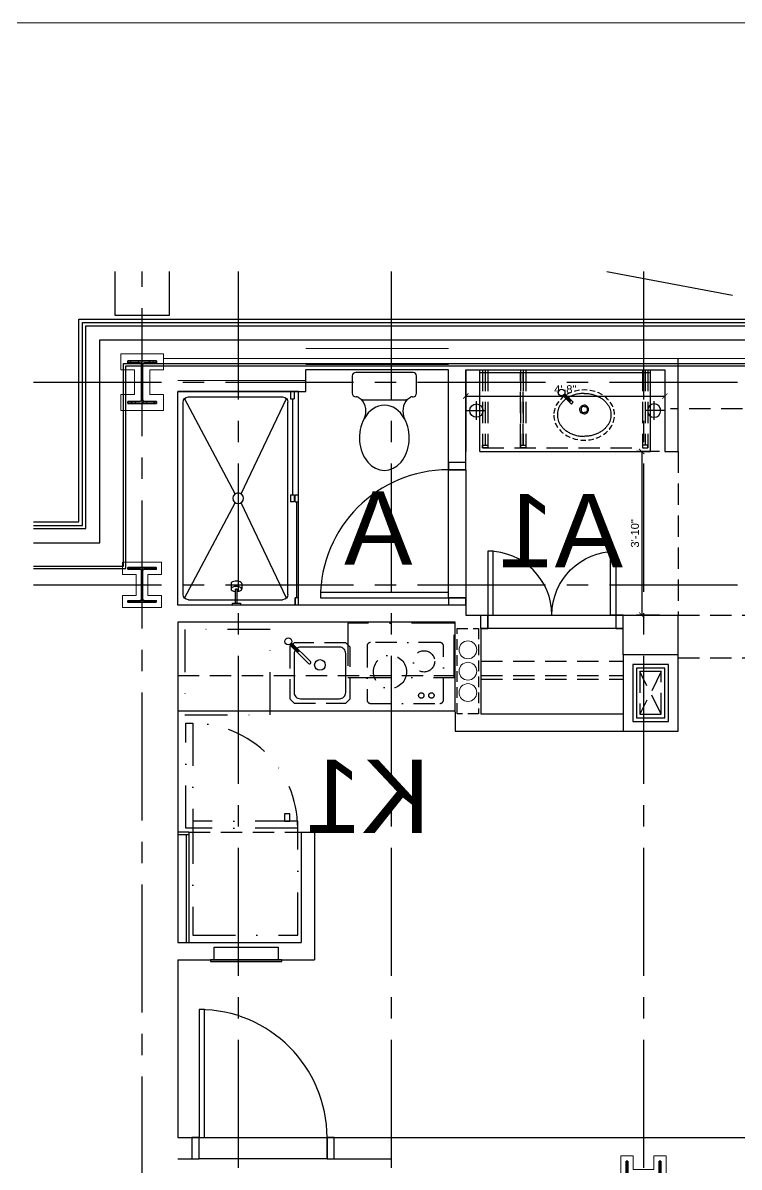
# Model space of a CAD drawing. Header units: inches. Extents: x 5995 to 10907, y 3795 to 5123.
# Drawn here: x 6709.8 to 6911.3, y 4801.2 to 5122.9 of the extents above; entities that cross this region are included whole.
import ezdxf
from ezdxf.xclip import XClip

# ---------------------------------------------------------------- set-up
doc = ezdxf.new("R2010")
doc.units = ezdxf.units.IN
doc.header["$LTSCALE"] = 48
doc.header["$MEASUREMENT"] = 0
doc.header["$XCLIPFRAME"] = 0
for name, pattern in [('CENTER2', [1.125, 0.75, -0.125, 0.125, -0.125]), ('DASHDOT2', [0.5, 0.25, -0.125, 0, -0.125]), ('HIDDEN', [0.375, 0.25, -0.125]), ('HIDDEN2', [0.1875, 0.125, -0.0625])]:
    doc.linetypes.add(name, pattern=pattern)
for name, color, linetype in [('_0_Objects', 8, 'Continuous'), ('A-Door', 8, 'Continuous'), ('A-Door-Head', 8, 'Continuous'), ('A-Eqpm', 8, 'Continuous'), ('A-Eqpm-NIC', 8, 'DASHDOT2'), ('A-Flor-Case', 8, 'Continuous'), ('A-Flor-Case-Hidden', 8, 'HIDDEN2'), ('A-Flor-Outline', 8, 'Continuous'), ('A-Flor-Ovhd', 8, 'HIDDEN2'), ('A-Flor-Pfix', 8, 'Continuous'), ('A-Flor-Soffit', 8, 'HIDDEN2'), ('A-Flor-Wall Mtd Fixture', 8, 'Continuous'), ('A-Grid(3-32)', 8, 'CENTER2'), ('A-HVAC', 8, 'HIDDEN2'), ('A-Roof-Below', 8, 'Continuous'), ('A-Wall-Full', 8, 'Continuous'), ('A-Wall-Hatch', 8, 'Continuous')]:
    doc.layers.add(name, color=color, linetype=linetype)
for name, color, linetype, lineweight in [('A-Detl-Hatch', 8, 'Continuous', 18), ('S-Detl-Hatch', 8, 'Continuous', 18), ('S-Detl-Wide', 8, 'Continuous', 35)]:
    doc.layers.add(name, color=color, linetype=linetype, lineweight=lineweight)
doc.layers.add('G-Anno-Nplt', color=8, linetype='Continuous', lineweight=18, plot=False)
doc.layers.add('G-Anno-View', color=8, linetype='Continuous', lineweight=18, plot=False)
doc.styles.add('G1DIM', font='arial.ttf')
doc.dimstyles.new('Aec-Arch-I-96', dxfattribs={"dimscale": 96, "dimtxt": 0.09375, "dimasz": 0.0625, "dimexe": 0.0625, "dimexo": 0.0625, "dimgap": 0.03125, "dimtad": 1, "dimdec": 3, "dimzin": 3, "dimdsep": 46, "dimlunit": 4, "dimtxsty": 'G1DIM', "dimblk": 'ARCHTICK', "dimcen": 0.09375, "dimclrd": 256, "dimclre": 256, "dimclrt": 256, "dimazin": 2, "dimtfac": 0.75, "dimtdec": 3, "dimtix": 1, "dimtmove": 2, "dimatfit": 2, "dimldrblk": 'OPEN90', "dimfxl": 0.0625, "dimtolj": 1, "dimtzin": 0, "dimarcsym": 0})

# ---------------------------------------------------------------- blocks, each defined once
blk = doc.blocks.new('36in door')
blk.add_lwpolyline([(-1.5, -36), (0, -36), (0, 0), (-1.5, 0)], close=True)
blk.add_arc((0, 0), 36, 180, 270)
blk = doc.blocks.new('Plumbing Chase')
at = {"layer": 'A-Flor-Outline', "linetype": 'HIDDEN2', "ltscale": 0.5}
blk.add_lwpolyline([(0.625, 0), (6.625, 0), (6.625, 24), (0.625, 24)], close=True, dxfattribs=at)
at = {"layer": 'G-Anno-Nplt'}
for centre in [(3.625, 18), (3.625, 12), (3.625, 6)]:
    blk.add_circle(centre, 2.5, dxfattribs=at)
blk = doc.blocks.new('18in door')
blk.add_lwpolyline([(0, 0), (1.5, 0), (1.5, 18), (0, 18)], close=True)
blk.add_arc((0, 0), 18, 0, 90)
blk = doc.blocks.new('Single 12x6 HVAC Shaft')
at = {"layer": 'A-Flor-Outline'}
blk.add_lwpolyline([(3.75, 17.75), (11.75, 17.75), (11.75, 3.75), (3.75, 3.75)], close=True, dxfattribs=at)
at = {"layer": 'A-HVAC'}
for p, q in [((4.75, 16.75), (10.75, 4.75)), ((4.75, 4.75), (10.75, 16.75))]:
    blk.add_line(p, q, dxfattribs=at)
blk.add_lwpolyline([(4.75, 16.75), (10.75, 16.75), (10.75, 4.75), (4.75, 4.75)], close=True, dxfattribs=at)
at = {"layer": 'A-Wall-Full'}
for points in [[(0, 21.5), (15.5, 21.5), (15.5, 0), (0, 0)], [(2.75, 18.75), (12.75, 18.75), (12.75, 2.75), (2.75, 2.75)]]:
    blk.add_lwpolyline(points, close=True, dxfattribs=at)
blk = doc.blocks.new('wall sconce')
for p, q in [((-1, 0), (4.625, 0)), ((2, -2.625), (2, 2.625))]:
    blk.add_line(p, q)
blk.add_circle((2, 0), 1.875)
blk = doc.blocks.new('sink1915rear')
for p, q in [((-6, -4.54), (-3.61, -6.94)), ((-5.78, -4.41), (-3.96, -6.23)), ((-5.6, -4.24), (-3.78, -6.05)), ((-5.47, -4.01), (-3.08, -6.41)), ((-3.96, -6.23), (-3.78, -6.05)), ((-3.61, -6.94), (-3.08, -6.41))]:
    blk.add_line(p, q)
blk.add_circle((-6.35, -3.67), 0.938)
for points, knots in [([(-5.07, -5.48), (-5.16, -5.54), (-5.5, -5.8), (-6.03, -6.29), (-6.6, -6.99), (-7.03, -7.71), (-7.32, -8.45), (-7.5, -9.2), (-7.56, -9.95), (-7.5, -10.7), (-7.32, -11.45), (-7.03, -12.19), (-6.6, -12.91), (-6.03, -13.61), (-5.33, -14.26), (-4.48, -14.84), (-3.5, -15.33), (-2.41, -15.7), (-1.23, -15.95), (-0.41, -15.98), (0, -15.99)], [5.387657, 5.387657, 5.387657, 5.387657, 5.72094, 6.671915, 7.55893, 8.391939, 9.182354, 9.943851, 10.690053, 11.436458, 12.198524, 12.989815, 13.823917, 14.712127, 15.664288, 16.687236, 17.780855, 18.938437, 20.147416, 21.38303, 21.38303, 21.38303, 21.38303]), ([(0, -3.91), (-0.41, -3.93), (-1.23, -3.96), (-2.41, -4.2), (-3.48, -4.57), (-4.13, -4.89), (-4.43, -5.06)], [0, 0, 0, 0, 1.238365, 2.448444, 3.606048, 4.621257, 4.621257, 4.621257, 4.621257])]:
    blk.add_open_spline(points, degree=3, knots=knots)
for points in [[(0, -3.91), (1.24, -3.99), (2.42, -4.23), (3.52, -4.61), (4.49, -5.1), (5.33, -5.68), (6.03, -6.32), (6.59, -7.01), (7.01, -7.73), (7.31, -8.46), (7.48, -9.21), (7.54, -9.95), (7.48, -10.69), (7.31, -11.44), (7.01, -12.17), (6.59, -12.89), (6.03, -13.58), (5.33, -14.22), (4.49, -14.81), (3.51, -15.3), (2.42, -15.67), (1.23, -15.91), (0, -15.99)], [(0, -9.7), (-0.48, -9.61), (-0.88, -9.34), (-1.15, -8.93), (-1.25, -8.45), (-1.15, -7.97), (-0.88, -7.57), (-0.48, -7.3), (0, -7.2)], [(0, -7.58), (-0.33, -7.64), (-0.62, -7.83), (-0.81, -8.12), (-0.87, -8.45), (-0.81, -8.79), (-0.62, -9.07), (-0.33, -9.26), (0, -9.33)], [(0, -9.7), (0.48, -9.61), (0.88, -9.34), (1.15, -8.93), (1.25, -8.45), (1.15, -7.97), (0.88, -7.57), (0.48, -7.3), (0, -7.2)], [(0, -7.58), (0.33, -7.64), (0.62, -7.83), (0.81, -8.12), (0.88, -8.45), (0.81, -8.79), (0.62, -9.07), (0.33, -9.26), (0, -9.33)]]:
    blk.add_spline(points, degree=3)
at = {"layer": 'A-Flor-Case-Hidden', "linetype": 'HIDDEN2', "ltscale": 0.25, "extrusion": (0, 0, -1)}
blk.add_ellipse((0, -10.01), major_axis=(-8.56, 0), ratio=0.824818, dxfattribs=at)
blk = doc.blocks.new('41in Std Vanity')
at = {"layer": 'A-Flor-Case'}
for p, q in [((23, 52), (0, 52)), ((0.75, 4), (0.75, 52)), ((23, 4), (23, 52)), ((23, 4), (0, 4))]:
    blk.add_line(p, q, dxfattribs=at)
at = {"layer": 'A-Flor-Case-Hidden'}
for p, q in [((0, 51.25), (22, 51.25)), ((0, 50.5), (21.25, 50.5)), ((0, 49.75), (21.25, 49.75)), ((22, 4.75), (22, 51.125)), ((0, 16.875), (21.25, 16.875)), ((0, 16.125), (21.25, 16.125)), ((21.25, 16.125), (0.75, 16.125)), ((0, 15.375), (22, 15.375)), ((21.25, 15.375), (0.75, 15.375)), ((0, 6.25), (21.25, 6.25)), ((0, 5.5), (21.25, 5.5)), ((0, 4.75), (22, 4.75))]:
    blk.add_line(p, q, dxfattribs=at)
for points in [[(21.25, 49.75), (22, 49.75), (22, 51.25), (21.25, 51.25)], [(21.25, 16.875), (22, 16.875), (22, 15.375), (21.25, 15.375)], [(21.25, 6.25), (22, 6.25), (22, 4.75), (21.25, 4.75)]]:
    blk.add_lwpolyline(points, close=True, dxfattribs=at)
at = {"layer": 'A-Wall-Full'}
for p, q in [((0, 0), (0, 56)), ((0, 56), (23, 56)), ((23, 0), (0, 0))]:
    blk.add_line(p, q, dxfattribs=at)
at = {"layer": 'A-Flor-Pfix', "rotation": 90}
blk.add_blockref('sink1915rear', (2.736, 33.312), dxfattribs=at)
at = {"layer": 'A-Flor-Wall Mtd Fixture', "xscale": -1, "rotation": 90}
blk.add_blockref('wall sconce', (11.5, 55), dxfattribs=at)
at = {"layer": 'A-Flor-Wall Mtd Fixture', "rotation": 90}
blk.add_blockref('wall sconce', (11.5, 1), dxfattribs=at)
blk = doc.blocks.new('_ArchTick')
at = {"linetype": 'ByBlock', "const_width": 0.15}
blk.add_lwpolyline([(-0.5, -0.5), (0.5, 0.5)], dxfattribs=at)
blk = doc.blocks.new('*D182')
at = {"layer": 'Defpoints', "transparency": 16777216}
for p in [(-44.25, -73.66), (-4.25, -73.66), (-4.25, -75.03)]:
    blk.add_point(p, dxfattribs=at)
at = {"layer": 'G-Anno-Nplt', "lineweight": -2, "transparency": 16777216}
for p, q in [((-44.25, -75.03), (-4.25, -75.03)), ((-44.25, -75.16), (-44.25, -76.53)), ((-4.25, -75.16), (-4.25, -76.53))]:
    blk.add_line(p, q, dxfattribs=at)
at = {"layer": 'G-Anno-Nplt', "lineweight": -2, "transparency": 16777216, "xscale": 1.5, "yscale": 1.5, "zscale": 1.5, "rotation": 180}
blk.add_blockref('_ArchTick', (-44.25, -75.03), dxfattribs=at)
at = {"layer": 'G-Anno-Nplt', "lineweight": -2, "transparency": 16777216, "xscale": 1.5, "yscale": 1.5, "zscale": 1.5}
blk.add_blockref('_ArchTick', (-4.25, -75.03), dxfattribs=at)
at = {"layer": 'G-Anno-Nplt', "transparency": 16777216, "insert": (-24.25, -76.93), "char_height": 2.25, "attachment_point": 5, "rotation": 180, "style": 'G1DIM'}
blk.add_mtext('\\A1;3\'-4"', dxfattribs=at)
blk = doc.blocks.new('_Open90')
at = {"linetype": 'ByBlock', "lineweight": -2}
for p, q in [((0, 0), (-1, 0)), ((-0.5, 0.5), (0, 0)), ((0, 0), (-0.5, -0.5))]:
    blk.add_line(p, q, dxfattribs=at)
blk = doc.blocks.new('*D183')
at = {"layer": 'Defpoints', "transparency": 16777216}
for p in [(-11.64, -72.75), (-10.4, -72.75), (-10.4, -96.75)]:
    blk.add_point(p, dxfattribs=at)
at = {"layer": 'G-Anno-Nplt', "lineweight": -2, "transparency": 16777216}
for p, q in [((-11.9, -72.75), (-13.14, -72.75)), ((-11.64, -96.75), (-11.64, -72.75)), ((-11.9, -96.75), (-13.14, -96.75))]:
    blk.add_line(p, q, dxfattribs=at)
at = {"layer": 'G-Anno-Nplt', "lineweight": -2, "transparency": 16777216, "xscale": 1.5, "yscale": 1.5, "zscale": 1.5}
for p, rotation in [((-11.64, -72.75), 90), ((-11.64, -96.75), 270)]:
    blk.add_blockref('_ArchTick', p, dxfattribs=dict(at, rotation=rotation))
at = {"layer": 'G-Anno-Nplt', "transparency": 16777216, "insert": (-13.54, -84.75), "char_height": 2.25, "attachment_point": 5, "rotation": 90, "style": 'G1DIM'}
blk.add_mtext('\\A1;2\'-0"', dxfattribs=at)
blk = doc.blocks.new('*D141')
at = {"layer": 'Defpoints', "transparency": 16777216}
for p in [(-78, -4.88), (0, -4.88), (0, -10.2)]:
    blk.add_point(p, dxfattribs=at)
at = {"layer": 'G-Anno-Nplt', "lineweight": -2, "transparency": 16777216}
for p, q in [((-78, -6.38), (-78, -11.7)), ((0, -6.38), (0, -11.7)), ((-78, -10.2), (0, -10.2))]:
    blk.add_line(p, q, dxfattribs=at)
at = {"layer": 'G-Anno-Nplt', "lineweight": -2, "transparency": 16777216, "xscale": 1.5, "yscale": 1.5, "zscale": 1.5, "rotation": 180}
blk.add_blockref('_ArchTick', (-78, -10.2), dxfattribs=at)
at = {"layer": 'G-Anno-Nplt', "lineweight": -2, "transparency": 16777216, "xscale": 1.5, "yscale": 1.5, "zscale": 1.5}
blk.add_blockref('_ArchTick', (0, -10.2), dxfattribs=at)
at = {"layer": 'G-Anno-Nplt', "transparency": 16777216, "insert": (-39, -8.3), "char_height": 2.25, "attachment_point": 5, "style": 'G1DIM'}
blk.add_mtext('\\A1;6\'-6"', dxfattribs=at)
blk = doc.blocks.new('*D142')
at = {"layer": 'Defpoints', "transparency": 16777216}
for p in [(-32.79, -4.88), (-32.79, -29.88), (-27.96, -29.88)]:
    blk.add_point(p, dxfattribs=at)
at = {"layer": 'G-Anno-Nplt', "lineweight": -2, "transparency": 16777216}
for p, q in [((-31.29, -4.88), (-26.46, -4.88)), ((-27.96, -4.88), (-27.96, -29.88)), ((-31.29, -29.88), (-26.46, -29.88))]:
    blk.add_line(p, q, dxfattribs=at)
at = {"layer": 'G-Anno-Nplt', "lineweight": -2, "transparency": 16777216, "xscale": 1.5, "yscale": 1.5, "zscale": 1.5}
for p, rotation in [((-27.96, -4.88), 90), ((-27.96, -29.88), 270)]:
    blk.add_blockref('_ArchTick', p, dxfattribs=dict(at, rotation=rotation))
at = {"layer": 'G-Anno-Nplt', "transparency": 16777216, "insert": (-29.84, -17.38), "char_height": 2.25, "attachment_point": 5, "rotation": 90, "style": 'G1DIM'}
blk.add_mtext('\\A1;2\'-1"', dxfattribs=at)
blk = doc.blocks.new('*D143')
at = {"layer": 'Defpoints', "transparency": 16777216}
for p in [(-32.32, -29.88), (-32.32, -63.88), (-27.96, -63.88)]:
    blk.add_point(p, dxfattribs=at)
at = {"layer": 'G-Anno-Nplt', "lineweight": -2, "transparency": 16777216}
for p, q in [((-30.82, -29.88), (-26.46, -29.88)), ((-27.96, -29.88), (-27.96, -63.88)), ((-30.82, -63.88), (-26.46, -63.88))]:
    blk.add_line(p, q, dxfattribs=at)
at = {"layer": 'G-Anno-Nplt', "lineweight": -2, "transparency": 16777216, "xscale": 1.5, "yscale": 1.5, "zscale": 1.5}
for p, rotation in [((-27.96, -29.88), 90), ((-27.96, -63.88), 270)]:
    blk.add_blockref('_ArchTick', p, dxfattribs=dict(at, rotation=rotation))
at = {"layer": 'G-Anno-Nplt', "transparency": 16777216, "insert": (-29.86, -46.88), "char_height": 2.25, "attachment_point": 5, "rotation": 90, "style": 'G1DIM'}
blk.add_mtext('\\A1;2\'-10"', dxfattribs=at)
blk = doc.blocks.new('*D144')
at = {"layer": 'Defpoints', "transparency": 16777216}
for p in [(-32.25, -63.88), (-32.25, -94.88), (-27.96, -94.88)]:
    blk.add_point(p, dxfattribs=at)
at = {"layer": 'G-Anno-Nplt', "lineweight": -2, "transparency": 16777216}
for p, q in [((-30.75, -63.88), (-26.46, -63.88)), ((-27.96, -63.88), (-27.96, -94.88)), ((-30.75, -94.88), (-26.46, -94.88))]:
    blk.add_line(p, q, dxfattribs=at)
at = {"layer": 'G-Anno-Nplt', "lineweight": -2, "transparency": 16777216, "xscale": 1.5, "yscale": 1.5, "zscale": 1.5}
for p, rotation in [((-27.96, -63.88), 90), ((-27.96, -94.88), 270)]:
    blk.add_blockref('_ArchTick', p, dxfattribs=dict(at, rotation=rotation))
at = {"layer": 'G-Anno-Nplt', "transparency": 16777216, "insert": (-29.84, -79.38), "char_height": 2.25, "attachment_point": 5, "rotation": 90, "style": 'G1DIM'}
blk.add_mtext('\\A1;2\'-7"', dxfattribs=at)
blk = doc.blocks.new('*D145')
at = {"layer": 'Defpoints', "transparency": 16777216}
for p in [(-34.75, -69.46), (0, -69.46), (0, -70.99)]:
    blk.add_point(p, dxfattribs=at)
at = {"layer": 'G-Anno-Nplt', "lineweight": -2, "transparency": 16777216}
for p, q in [((-34.75, -70.96), (-34.75, -72.49)), ((-34.75, -70.99), (0, -70.99)), ((0, -70.96), (0, -72.49))]:
    blk.add_line(p, q, dxfattribs=at)
at = {"layer": 'G-Anno-Nplt', "lineweight": -2, "transparency": 16777216, "xscale": 1.5, "yscale": 1.5, "zscale": 1.5, "rotation": 180}
blk.add_blockref('_ArchTick', (-34.75, -70.99), dxfattribs=at)
at = {"layer": 'G-Anno-Nplt', "lineweight": -2, "transparency": 16777216, "xscale": 1.5, "yscale": 1.5, "zscale": 1.5}
blk.add_blockref('_ArchTick', (0, -70.99), dxfattribs=at)
at = {"layer": 'G-Anno-Nplt', "transparency": 16777216, "insert": (-17.37, -68.23), "char_height": 2.25, "attachment_point": 5, "style": 'G1DIM'}
blk.add_mtext('\\A1;2\'-10{\\H0.750000x;\\S3/4;}"', dxfattribs=at)
blk = doc.blocks.new('refrigerator')
blk.add_line((-30.125, 0), (-30.125, -29.5))
for points in [[(-32.125, -29.5), (0, -29.5), (0, 0), (-32.125, 0)], [(-34.125, -3.75), (-32.125, -3.75), (-32.125, -2.25), (-34.125, -2.25)], [(-59.625, -31.5), (-59.625, -29.5), (-30.125, -29.5), (-30.125, -31.5)]]:
    blk.add_lwpolyline(points, close=True)
blk.add_arc((-30.125, -29.5), 29.5, 90, 183.88744)
blk = doc.blocks.new('kitchen faucet')
for p, q in [((0.93, 0.38), (8.38, 0.38)), ((1, 0.12), (4, 0.12)), ((4, -0.12), (4, 0.12)), ((0.93, -0.38), (8.38, -0.38)), ((1, -0.12), (4, -0.12))]:
    blk.add_line(p, q)
blk.add_circle((0, 0), 1)
blk.add_arc((8.38, 0), 0.375, 270, 90)
blk = doc.blocks.new('kitchen sink')
blk.add_lwpolyline([(-14.94, -6.97, 0.143329), (-14, -7.25), (-3, -7.25, 0.414214), (-1.25, -5.5), (-1.25, 5.5, 0.414214), (-3, 7.25), (-14, 7.25, 0.414214), (-15.75, 5.5), (-15.75, -5.5, 0.143329), (-15.47, -6.44, 0.143329)], format="xyb")
blk.add_circle((-10.75, 0), 1.5)
at = {"layer": 'A-Flor-Case-Hidden'}
for p, q in [((-15.75, 8.5), (-17, 7.25)), ((-1.25, 8.5), (0, 7.25)), ((-16.64, -7.61), (-17, -7.25)), ((-15.75, -8.5), (-16.11, -8.14)), ((-1.25, -8.5), (0, -7.25))]:
    blk.add_line(p, q, dxfattribs=at)
for points in [[(-17, 7.25), (-17, -7.25)], [(-1.25, 8.5), (-15.75, 8.5)], [(0, -7.25), (0, 7.25)], [(-15.75, -8.5), (-1.25, -8.5)]]:
    blk.add_lwpolyline(points, dxfattribs=at)
at = {"rotation": 45.00000000000001}
blk.add_blockref('kitchen faucet', (-17.38, -8.88), dxfattribs=at)
blk = doc.blocks.new('cooktop')
at = {"ltscale": 0.5}
blk.add_lwpolyline([(-7.56, -21.5), (7.56, -21.5, 0.414214), (8.56, -20.5), (8.56, -1, 0.414214), (7.56, 0), (-7.56, 0, 0.414214), (-8.56, -1), (-8.56, -20.5, 0.414214)], format="xyb", close=True, dxfattribs=at)
for centre, radius in [((-3.27, -5.47), 3), ((6.32, -3.4), 0.75), ((6.32, -6.24), 0.75), ((-0.31, -15.05), 4.66)]:
    blk.add_circle(centre, radius, dxfattribs=at)
blk = doc.blocks.new('*D184')
at = {"layer": 'Defpoints', "transparency": 16777216}
for p in [(91, 1.5), (147, 1.5), (147, -5.9)]:
    blk.add_point(p, dxfattribs=at)
at = {"layer": 'G-Anno-Nplt', "lineweight": -2, "transparency": 16777216}
for p, q in [((91, 0), (91, -7.4)), ((147, 0), (147, -7.4)), ((91, -5.9), (147, -5.9))]:
    blk.add_line(p, q, dxfattribs=at)
at = {"layer": 'G-Anno-Nplt', "lineweight": -2, "transparency": 16777216, "xscale": 1.5, "yscale": 1.5, "zscale": 1.5, "rotation": 180}
blk.add_blockref('_ArchTick', (91, -5.9), dxfattribs=at)
at = {"layer": 'G-Anno-Nplt', "lineweight": -2, "transparency": 16777216, "xscale": 1.5, "yscale": 1.5, "zscale": 1.5}
blk.add_blockref('_ArchTick', (147, -5.9), dxfattribs=at)
at = {"layer": 'G-Anno-Nplt', "transparency": 16777216, "insert": (119, -4), "char_height": 2.25, "attachment_point": 5, "style": 'G1DIM'}
blk.add_mtext('\\A1;4\'-8"', dxfattribs=at)
blk = doc.blocks.new('*D185')
at = {"layer": 'Defpoints', "transparency": 16777216}
for p in [(147, -21.5), (140.5, -67.5), (147, -67.5)]:
    blk.add_point(p, dxfattribs=at)
at = {"layer": 'G-Anno-Nplt', "lineweight": -2, "transparency": 16777216}
for p, q in [((145.5, -21.5), (139, -21.5)), ((140.5, -21.5), (140.5, -67.5)), ((145.5, -67.5), (139, -67.5))]:
    blk.add_line(p, q, dxfattribs=at)
at = {"layer": 'G-Anno-Nplt', "lineweight": -2, "transparency": 16777216, "xscale": 1.5, "yscale": 1.5, "zscale": 1.5}
for p, rotation in [((140.5, -21.5), 90), ((140.5, -67.5), 270)]:
    blk.add_blockref('_ArchTick', p, dxfattribs=dict(at, rotation=rotation))
at = {"layer": 'G-Anno-Nplt', "transparency": 16777216, "insert": (138.6, -44.5), "char_height": 2.25, "attachment_point": 5, "rotation": 90, "style": 'G1DIM'}
blk.add_mtext('\\A1;3\'-10"', dxfattribs=at)
blk = doc.blocks.new('shower head')
for p, q in [((0.5, 0.25), (4.48, 0.25)), ((6.04, 1.5), (4.5, 1.5)), ((0.5, -0.25), (4.48, -0.25)), ((6.02, -1.5), (4.49, -1.5))]:
    blk.add_line(p, q)
blk.add_lwpolyline([(0, -1.12), (0.5, -1.12), (0.5, 1.12), (0, 1.12)], close=True)
at = {"extrusion": (0, 0, -1)}
for centre, start_param, end_param in [((4.5, 0), 4.878708, 10.826996), ((6.02, 0), 6.265998, 9.430839)]:
    blk.add_ellipse(centre, major_axis=(0, 1.5), ratio=0.483735, start_param=start_param, end_param=end_param, dxfattribs=at)
blk.add_open_spline([(4.48, 0.25), (4.49, 0.2), (4.49, 0.16), (4.49, 0.11), (4.5, 0.04), (4.5, -0.04), (4.49, -0.11), (4.49, -0.16), (4.49, -0.21), (4.48, -0.25)], degree=3, knots=[7.6339989, 7.6339989, 7.6339989, 7.6339989, 7.7552894, 7.7552894, 7.7552894, 7.9540134, 7.9540134, 7.9540134, 8.074038, 8.074038, 8.074038, 8.074038])
blk = doc.blocks.new('shower door')
at = {"layer": 'A-Flor-Case'}
for p, q in [((-31, -1), (-31, 0)), ((-29, 0), (-31, 0)), ((-29, -1), (-29, 0)), ((0, 0), (-2, 0)), ((-2, 0), (-2, -1)), ((-59.99, -1.26), (-57.99, -1.26)), ((-59.99, -2.26), (-57.99, -2.26)), ((-57.99, -2.26), (-57.99, -1.26)), ((-57.99, -1.76), (-31, -1.76)), ((-29, -1), (-31, -1)), ((-31, -1.26), (-29, -1.26)), ((-31, -2.26), (-31, -1.26)), ((-31, -2.26), (-29, -2.26)), ((-2, -0.5), (-29, -0.5)), ((-29, -1.26), (-29, -2.26)), ((0, -1), (-2, -1)), ((-2, -1), (0, -1))]:
    blk.add_line(p, q, dxfattribs=at)
blk = doc.blocks.new('30x34 shower')
at = {"layer": 'A-Flor-Pfix'}
for p, q in [((0, -34), (0, 0)), ((60, 0), (0, 0)), ((60, -34), (60, 0)), ((1.5, -3), (1.5, -29.5)), ((28.75, -16.18), (1.94, -1.94)), ((57, -1.5), (3, -1.5)), ((58.06, -1.94), (31.25, -16.18)), ((58.5, -3), (58.5, -29.5)), ((28.75, -17.82), (1.94, -30.56)), ((58.06, -30.56), (31.25, -17.82)), ((57, -31), (3, -31)), ((60, -34), (0, -34))]:
    blk.add_line(p, q, dxfattribs=at)
blk.add_circle((30, -17), 1.5, dxfattribs=at)
for centre, start, end in [((3, -3), 90, 180), ((57, -3), 0, 90), ((3, -29.5), 180, 270), ((57, -29.5), 270, 0)]:
    blk.add_arc(centre, 1.5, start, end, dxfattribs=at)
at = {"xscale": -1, "rotation": 179.9999999999999}
blk.add_blockref('shower door', (60, -34), dxfattribs=at)
at = {"layer": 'A-Flor-Pfix', "rotation": 180.0000000001253}
blk.add_blockref('shower head', (60, -16.5), dxfattribs=at)
blk = doc.blocks.new('Toiliet American Std Cadet Pro')
for p, q in [((0, 8.06), (0, -8.06)), ((5.84, 9.06), (1, 9.06)), ((6.84, 7.9), (6.84, 8.06)), ((7.53, 6.52), (7, 7.36)), ((7.69, -5.98), (7.69, 5.98)), ((1, -9.06), (5.84, -9.06)), ((6.84, -8.06), (6.84, -7.9)), ((7, -7.36), (7.53, -6.52))]:
    blk.add_line(p, q)
for centre, radius, start, end in [((1, 8.06), 1, 90, 180), ((5.84, 8.06), 1, 0, 90), ((7.84, 7.9), 1, 180, 212.4157), ((6.69, 5.98), 1, 0, 32.4157), ((10.89, 10.1), 4.91, 226.8784, 295.5831), ((10.89, -10.1), 4.91, 64.417, 133.1217), ((6.69, -5.98), 1, 327.5844, 0), ((1, -8.06), 1, 180, 270), ((5.84, -8.06), 1, 270, 0), ((7.84, -7.9), 1, 147.5844, 180)]:
    blk.add_arc(centre, radius, start, end)
for start_param, end_param in [(4.086017, 8.480354), (2.197169, 4.086017)]:
    blk.add_ellipse((18.39, 0), major_axis=(9.17, 0), ratio=0.762999, start_param=start_param, end_param=end_param)
blk = doc.blocks.new('*D126')
at = {"layer": 'Defpoints', "transparency": 16777216}
for p in [(-42.8, 6.14), (-45.88, -60), (-43.26, -60)]:
    blk.add_point(p, dxfattribs=at)
at = {"layer": 'G-Anno-Nplt', "lineweight": -2, "transparency": 16777216}
for p, q in [((-44.3, 6.14), (-47.38, 6.14)), ((-45.88, 6.14), (-45.88, -60)), ((-44.76, -60), (-47.38, -60))]:
    blk.add_line(p, q, dxfattribs=at)
at = {"layer": 'G-Anno-Nplt', "lineweight": -2, "transparency": 16777216, "xscale": 1.5, "yscale": 1.5, "zscale": 1.5}
for p, rotation in [((-45.88, 6.14), 90), ((-45.88, -60), 270)]:
    blk.add_blockref('_ArchTick', p, dxfattribs=dict(at, rotation=rotation))
at = {"layer": 'G-Anno-Nplt', "transparency": 16777216, "insert": (-48.63, -26.93), "char_height": 2.25, "attachment_point": 5, "rotation": 90, "style": 'G1DIM'}
blk.add_mtext('\\A1;5\'-6{\\H0.750000x;\\S1/8;}"', dxfattribs=at)
blk = doc.blocks.new('*D127')
at = {"layer": 'Defpoints', "transparency": 16777216}
for p in [(-36, 0), (0, 2.48), (0, -3.5)]:
    blk.add_point(p, dxfattribs=at)
at = {"layer": 'G-Anno-Nplt', "lineweight": -2, "transparency": 16777216}
for p, q in [((-36, 1.5), (-36, 3.98)), ((0, -2), (0, 3.98)), ((-36, 2.48), (0, 2.48))]:
    blk.add_line(p, q, dxfattribs=at)
at = {"layer": 'G-Anno-Nplt', "lineweight": -2, "transparency": 16777216, "xscale": 1.5, "yscale": 1.5, "zscale": 1.5, "rotation": 180}
blk.add_blockref('_ArchTick', (-36, 2.48), dxfattribs=at)
at = {"layer": 'G-Anno-Nplt', "lineweight": -2, "transparency": 16777216, "xscale": 1.5, "yscale": 1.5, "zscale": 1.5}
blk.add_blockref('_ArchTick', (0, 2.48), dxfattribs=at)
at = {"layer": 'G-Anno-Nplt', "transparency": 16777216, "insert": (-18, 4.38), "char_height": 2.25, "attachment_point": 5, "style": 'G1DIM'}
blk.add_mtext('\\A1;3\'-0"', dxfattribs=at)
blk = doc.blocks.new('*D172')
at = {"layer": 'Defpoints', "transparency": 16777216}
for p in [(-76.12, 6.5), (-58.12, 7.25), (-76.12, 2.15)]:
    blk.add_point(p, dxfattribs=at)
at = {"layer": 'G-Anno-Nplt', "lineweight": -2, "transparency": 16777216}
for p, q in [((-76.12, 5), (-76.12, 0.65)), ((-58.12, 5.75), (-58.12, 0.65)), ((-58.12, 2.15), (-76.12, 2.15))]:
    blk.add_line(p, q, dxfattribs=at)
at = {"layer": 'G-Anno-Nplt', "lineweight": -2, "transparency": 16777216, "xscale": 1.5, "yscale": 1.5, "zscale": 1.5, "rotation": 180}
blk.add_blockref('_ArchTick', (-76.12, 2.15), dxfattribs=at)
at = {"layer": 'G-Anno-Nplt', "lineweight": -2, "transparency": 16777216, "xscale": 1.5, "yscale": 1.5, "zscale": 1.5}
blk.add_blockref('_ArchTick', (-58.12, 2.15), dxfattribs=at)
at = {"layer": 'G-Anno-Nplt', "transparency": 16777216, "insert": (-67.12, 4.05), "char_height": 2.25, "attachment_point": 5, "style": 'G1DIM'}
blk.add_mtext('\\A1;1\'-6"', dxfattribs=at)
blk = doc.blocks.new('*D173')
at = {"layer": 'Defpoints', "transparency": 16777216}
for p in [(0, 0), (-7.85, -60), (0, -60)]:
    blk.add_point(p, dxfattribs=at)
at = {"layer": 'G-Anno-Nplt', "lineweight": -2, "transparency": 16777216}
for p, q in [((-1.5, 0), (-9.35, 0)), ((-7.85, 0), (-7.85, -60)), ((-1.5, -60), (-9.35, -60))]:
    blk.add_line(p, q, dxfattribs=at)
at = {"layer": 'G-Anno-Nplt', "lineweight": -2, "transparency": 16777216, "xscale": 1.5, "yscale": 1.5, "zscale": 1.5}
for p, rotation in [((-7.85, 0), 90), ((-7.85, -60), 270)]:
    blk.add_blockref('_ArchTick', p, dxfattribs=dict(at, rotation=rotation))
at = {"layer": 'G-Anno-Nplt', "transparency": 16777216, "insert": (-9.75, -30), "char_height": 2.25, "attachment_point": 5, "rotation": 90, "style": 'G1DIM'}
blk.add_mtext('\\A1;5\'-0"', dxfattribs=at)
blk = doc.blocks.new('*D174')
at = {"layer": 'Defpoints', "transparency": 16777216}
for p in [(-76.12, -58), (-76.12, -60), (-69.22, -60)]:
    blk.add_point(p, dxfattribs=at)
at = {"layer": 'G-Anno-Nplt', "lineweight": -2, "transparency": 16777216}
for p, q in [((-69.22, -58), (-69.22, -56.5)), ((-74.62, -58), (-67.72, -58)), ((-74.62, -60), (-67.72, -60)), ((-69.22, -58), (-69.22, -60)), ((-69.22, -60), (-69.22, -61.5))]:
    blk.add_line(p, q, dxfattribs=at)
at = {"layer": 'G-Anno-Nplt', "lineweight": -2, "transparency": 16777216, "xscale": 1.5, "yscale": 1.5, "zscale": 1.5}
for p, rotation in [((-69.22, -58), 270), ((-69.22, -60), 90)]:
    blk.add_blockref('_ArchTick', p, dxfattribs=dict(at, rotation=rotation))
at = {"layer": 'G-Anno-Nplt', "transparency": 16777216, "insert": (-71.1, -59), "char_height": 2.25, "attachment_point": 5, "rotation": 90, "style": 'G1DIM'}
blk.add_mtext('\\A1;2"', dxfattribs=at)
blk = doc.blocks.new('1ST FLOOR CORE & SHELL')
at = {"layer": 'A-Roof-Below'}
blk.add_lwpolyline([(2594.91, -7791.74), (2610.09, -7791.74), (2610.09, -7839), (2594.91, -7839)], close=True, dxfattribs=at)
at = {"layer": 'A-Wall-Full'}
for p, q in [((2584.75, -7897), (2584.75, -7840)), ((2584.75, -7840), (2906.25, -7840)), ((2597.88, -7910.13), (2597.88, -7853.12)), ((2597.88, -7853.12), (2893.12, -7853.12)), ((2318.75, -7897), (2584.75, -7897)), ((2331.87, -7910.13), (2597.88, -7910.13))]:
    blk.add_line(p, q, dxfattribs=at)
at = {"layer": 'A-Wall-Hatch'}
for p, q in [((2585.75, -7898), (2585.75, -7841)), ((2585.75, -7841), (2905.25, -7841)), ((2586.63, -7898.88), (2586.63, -7841.88)), ((2586.63, -7841.88), (2904.37, -7841.88)), ((2590.63, -7902.88), (2590.63, -7845.88)), ((2590.63, -7845.88), (2900.37, -7845.88)), ((2597.25, -7909.5), (2597.25, -7852.5)), ((2597.25, -7852.5), (2893.75, -7852.5)), ((2319.75, -7898), (2585.75, -7898)), ((2320.62, -7898.88), (2586.63, -7898.88)), ((2324.62, -7902.88), (2590.63, -7902.88)), ((2331.25, -7909.5), (2597.25, -7909.5))]:
    blk.add_line(p, q, dxfattribs=at)
blk = doc.blocks.new('*U8')
at = {"layer": 'A-Detl-Hatch'}
h = blk.add_hatch(dxfattribs=at)
h.set_pattern_fill('ANSI32', color=256, scale=6, style=0)
h.set_pattern_definition([(45, (0, -4.865), (-1.591, 1.591), []), (45, (1.0607, -4.865), (-1.591, 1.591), [])])
edge = h.paths.add_edge_path()
edge.add_line((3.98, -9.73), (3.98, -9.295))
edge.add_line((3.98, -9.295), (0.645, -9.295))
edge.add_arc((0.645, -8.795), 0.5, 180, 270, ccw=False)
edge.add_line((0.145, -8.795), (0.145, -0.935))
edge.add_arc((0.645, -0.935), 0.5, 90, 180, ccw=False)
edge.add_line((0.645, -0.435), (3.98, -0.435))
edge.add_line((3.98, -0.435), (3.98, 0))
edge.add_line((3.98, 0), (-3.98, 0))
edge.add_line((-3.98, 0), (-3.98, -0.435))
edge.add_line((-3.98, -0.435), (-0.645, -0.435))
edge.add_arc((-0.645, -0.935), 0.5, 0, 90, ccw=False)
edge.add_line((-0.145, -0.935), (-0.145, -8.795))
edge.add_arc((-0.645, -8.795), 0.5, -90, 0, ccw=False)
edge.add_line((-0.645, -9.295), (-3.98, -9.295))
edge.add_line((-3.98, -9.295), (-3.98, -9.73))
edge.add_line((-3.98, -9.73), (3.98, -9.73))
at = {"linetype": 'ByBlock'}
blk.add_lwpolyline([(3.98, -9.73), (3.98, -9.295), (0.645, -9.295, -0.4142136), (0.145, -8.795), (0.145, -0.935, -0.4142136), (0.645, -0.435), (3.98, -0.435), (3.98, 0), (-3.98, 0), (-3.98, -0.435), (-0.645, -0.435, -0.4142136), (-0.145, -0.935), (-0.145, -8.795, -0.4142136), (-0.645, -9.295), (-3.98, -9.295), (-3.98, -9.73)], format="xyb", close=True, dxfattribs=at)
blk = doc.blocks.new('W10X33')
at = {"layer": 'S-Detl-Hatch'}
blk.add_lwpolyline([(13773.28, -7309.78), (13773.28, -7306.34), (13769.45, -7306.34), (13769.45, -7300.48), (13773.28, -7300.48), (13773.28, -7297.05), (13762.32, -7297.05), (13762.32, -7300.48), (13766.16, -7300.48), (13766.16, -7306.34), (13762.32, -7306.34), (13762.32, -7309.78)], close=True, dxfattribs=at)
at = {"layer": 'S-Detl-Wide'}
blk.add_blockref('*U8', (13767.8, -7298.55), dxfattribs=at)
blk = doc.blocks.new('*U14')
at = {"layer": 'A-Detl-Hatch'}
h = blk.add_hatch(dxfattribs=at)
h.set_pattern_fill('ANSI32', color=256, scale=6, style=0)
h.set_pattern_definition([(45, (0, -5.97), (-1.591, 1.591), []), (45, (1.0607, -5.97), (-1.591, 1.591), [])])
edge = h.paths.add_edge_path()
edge.add_line((4.0025, -11.94), (4.0025, -11.425))
edge.add_line((4.0025, -11.425), (0.7475, -11.425))
edge.add_arc((0.7475, -10.825), 0.6, 180, 270, ccw=False)
edge.add_line((0.1475, -10.825), (0.1475, -1.115))
edge.add_arc((0.7475, -1.115), 0.6, 90, 180, ccw=False)
edge.add_line((0.7475, -0.515), (4.0025, -0.515))
edge.add_line((4.0025, -0.515), (4.0025, 0))
edge.add_line((4.0025, 0), (-4.0025, 0))
edge.add_line((-4.0025, 0), (-4.0025, -0.515))
edge.add_line((-4.0025, -0.515), (-0.7475, -0.515))
edge.add_arc((-0.7475, -1.115), 0.6, 0, 90, ccw=False)
edge.add_line((-0.1475, -1.115), (-0.1475, -10.825))
edge.add_arc((-0.7475, -10.825), 0.6, -90, 0, ccw=False)
edge.add_line((-0.7475, -11.425), (-4.0025, -11.425))
edge.add_line((-4.0025, -11.425), (-4.0025, -11.94))
edge.add_line((-4.0025, -11.94), (4.0025, -11.94))
at = {"linetype": 'ByBlock'}
blk.add_lwpolyline([(4.0025, -11.94), (4.0025, -11.425), (0.7475, -11.425, -0.41421356), (0.1475, -10.825), (0.1475, -1.115, -0.41421356), (0.7475, -0.515), (4.0025, -0.515), (4.0025, 0), (-4.0025, 0), (-4.0025, -0.515), (-0.7475, -0.515, -0.41421356), (-0.1475, -1.115), (-0.1475, -10.825, -0.41421356), (-0.7475, -11.425), (-4.0025, -11.425), (-4.0025, -11.94)], format="xyb", close=True, dxfattribs=at)
blk = doc.blocks.new('W12X40')
at = {"layer": 'S-Detl-Hatch'}
blk.add_lwpolyline([(14080.89, -7310.28), (14080.89, -7305.76), (14077.04, -7305.76), (14077.04, -7298.85), (14080.89, -7298.85), (14080.89, -7294.34), (14068.89, -7294.34), (14068.89, -7298.85), (14072.74, -7298.85), (14072.74, -7305.76), (14068.89, -7305.76), (14068.89, -7310.28)], close=True, dxfattribs=at)
at = {"layer": 'S-Detl-Wide'}
blk.add_blockref('*U14', (14074.89, -7296.34), dxfattribs=at)
blk = doc.blocks.new('1ST FLOOR - STRUCTURAL GRID')
at = {"layer": 'A-Grid(3-32)'}
for p, q in [((2602.5, -9520.75), (2602.5, -7426.01)), ((2629.5, -7426.01), (2629.5, -9520.75)), ((2672.5, -7426.01), (2672.5, -9520.75)), ((2743.5, -7426.01), (2743.5, -9520.75)), ((2104.5, -7709.47), (5912.5, -8419.25)), ((2104.5, -7857.75), (5927.38, -7857.75)), ((2104.5, -7914.75), (5927.38, -7914.75))]:
    blk.add_line(p, q, dxfattribs=at)
for name, p in [('W12X40', (-11472.39, -555.44)), ('W10X33', (-11165.3, -611.34))]:
    blk.add_blockref(name, p)
at = {"rotation": 90}
blk.add_blockref('W10X33', (-4559.91, -21848.55), dxfattribs=at)
blk = doc.blocks.new('Studio Vanity and Closet Typ')
at = {"layer": 'A-Door'}
for points in [[(-42.2386, -69), (-42.2386, -72.75), (-44.2386, -72.75), (-44.2386, -69)], [(-6.2386, -69), (-6.2386, -72.75), (-4.2386, -72.75), (-4.2386, -69)]]:
    blk.add_lwpolyline(points, close=True, dxfattribs=at)
at = {"layer": 'A-Door-Head'}
blk.add_lwpolyline([(-42.2386, -69), (-42.2386, -72.75), (-6.2386, -72.75), (-6.2386, -69)], close=True, dxfattribs=at)
at = {"layer": 'A-Flor-Ovhd'}
for p, q in [((-4.375, -81.955), (-44.25, -81.955)), ((-4.375, -85.955), (-44.25, -85.955)), ((-4.375, -86.955), (-44.25, -86.955))]:
    blk.add_line(p, q, dxfattribs=at)
at = {"layer": 'A-Flor-Soffit'}
blk.add_line((-59.75, -23), (-59.75, -69), dxfattribs=at)
at = {"layer": 'A-Wall-Full'}
for p, q in [((-56, 0), (-56, -23)), ((0, 0), (0, -23)), ((-56, -23), (-59.75, -23)), ((-42.25, -69), (-59.75, -69)), ((-59.75, -101.625), (-59.75, -69)), ((-42.25, -69), (-42.25, -72.75)), ((0, -69), (-6.25, -69)), ((-6.25, -69), (-6.25, -72.75)), ((-44.25, -80.125), (-44.25, -72.75)), ((-44.25, -72.75), (-42.25, -72.75)), ((-4.25, -72.75), (-6.25, -72.75)), ((-4.25, -72.75), (-4.25, -96.75)), ((-4.25, -96.75), (-44.25, -96.75)), ((3, -101.625), (-59.75, -101.625))]:
    blk.add_line(p, q, dxfattribs=at)
at = {"xscale": -1, "rotation": 90}
blk.add_blockref('41in Std Vanity', (0, 0), dxfattribs=at)
for name, p in [('Plumbing Chase', (-4.25, -96.75)), ('Single 12x6 HVAC Shaft', (-59.75, -101.625))]:
    blk.add_blockref(name, p)
at = {"layer": 'A-Door'}
blk.add_blockref('18in door', (-42.2386, -69), dxfattribs=at)
at = {"layer": 'A-Door', "xscale": -1}
blk.add_blockref('18in door', (-6.2386, -69), dxfattribs=at)
at = {"layer": 'G-Anno-View', "insert": (-44.2161, -34.9487), "char_height": 20.58111, "width": 161.68767, "attachment_point": 1, "style": 'G1DIM'}
blk.add_mtext('A1', dxfattribs=at)
at = {"layer": 'G-Anno-Nplt'}
dim = blk.add_linear_dim(base=(-4.25, -75.0334), p1=(-44.25, -73.6618), p2=(-4.25, -73.6618), dimstyle='Aec-Arch-I-96', override={"dimscale": 24, "dimsah": 1, "dimclrt": 256}, dxfattribs=at)
dim.commit()
dim.dimension.update_dxf_attribs({"geometry": '*D182', "text_midpoint": (-24.25, -76.933)})
dim = blk.add_linear_dim(base=(-11.64, -72.75), p1=(-10.398, -96.75), p2=(-10.398, -72.75), angle=90, dimstyle='Aec-Arch-I-96', override={"dimscale": 24, "dimsah": 1, "dimclrt": 256}, dxfattribs=at)
dim.commit()
dim.dimension.update_dxf_attribs({"geometry": '*D183', "text_midpoint": (-13.5388, -84.75)})
blk = doc.blocks.new('Studio Kitchen 1')
at = {"layer": 'A-Eqpm'}
for points in [[(-28.2486, -99.75), (-10.2486, -99.75), (-10.2486, -96.25), (-28.2486, -96.25)], [(-29.2486, -99.75), (-9.2486, -99.75), (-9.2486, -100.25), (-29.2486, -100.25)]]:
    blk.add_lwpolyline(points, close=True, dxfattribs=at)
at = {"layer": 'A-Eqpm-NIC'}
for points in [[(-47.875, -5.125), (-47.875, -20.375), (-77.75, -20.375), (-77.75, -5.125)], [(-2, -6.875), (-2, -30.875), (-26, -30.875), (-26, -6.875)]]:
    blk.add_lwpolyline(points, close=True, dxfattribs=at)
at = {"layer": 'A-Flor-Case'}
for p, q in [((-78, -29.875), (0, -29.875)), ((-3.125, -63.875), (-3.125, -94.875)), ((-3.125, -63.875), (-0.125, -63.875)), ((-3.125, -64.625), (-0.125, -64.625)), ((-2.375, -64.625), (-2.375, -94.875))]:
    blk.add_line(p, q, dxfattribs=at)
at = {"layer": 'A-Flor-Ovhd'}
for p, q in [((0, -19.875), (-77.75, -19.875)), ((-3.125, -63.875), (-34.75, -63.875))]:
    blk.add_line(p, q, dxfattribs=at)
at = {"layer": 'A-Wall-Full'}
for p, q in [((-78, -4.875), (0, -4.875)), ((-78, -30.125), (-78, -4.875)), ((0, -4.875), (0, -94.875)), ((-34.75, -63.875), (-38.5, -63.875)), ((-38.5, -63.875), (-38.5, -99.75)), ((-34.75, -63.875), (-34.75, -94.875)), ((0, -94.875), (-34.75, -94.875)), ((0, -99.75), (-38.5, -99.75))]:
    blk.add_line(p, q, dxfattribs=at)
at = {"layer": 'G-Anno-Nplt'}
blk.add_line((-78, 0), (0, 0), dxfattribs=at)
at = {"layer": 'A-Eqpm-NIC', "extrusion": (0, 0, -1), "zscale": -1, "rotation": 270}
for name, p in [('cooktop', (74.75, -19.125)), ('refrigerator', (33.75, -92.875))]:
    blk.add_blockref(name, p, dxfattribs=at)
at = {"layer": 'A-Flor-Pfix', "extrusion": (0, 0, -1), "zscale": -1, "rotation": 270}
blk.add_blockref('kitchen sink', (40, -27.625), dxfattribs=at)
at = {"layer": 'G-Anno-View', "insert": (-70.962, -43.4983), "char_height": 20.58111, "width": 161.68767, "attachment_point": 1, "style": 'G1DIM'}
blk.add_mtext('K1', dxfattribs=at)
at = {"layer": 'G-Anno-Nplt'}
for base, p1, p2, picture, middle in [((0, -10.198), (-78, -4.875), (0, -4.875), '*D141', (-39, -8.2992)), ((0, -70.9875), (-34.75, -69.4551), (0, -69.4551), '*D145', (-17.375, -68.2311))]:
    dim = blk.add_linear_dim(base=base, p1=p1, p2=p2, dimstyle='Aec-Arch-I-96', override={"dimscale": 24, "dimsah": 1, "dimclrt": 256}, dxfattribs=at)
    dim.commit()
    dim.dimension.update_dxf_attribs({"geometry": picture, "text_midpoint": middle})
for base, p1, p2, picture, middle in [((-27.963, -29.875), (-32.7883, -4.875), (-32.7883, -29.875), '*D142', (-29.8427, -17.375)), ((-27.963, -63.875), (-32.3214, -29.875), (-32.3214, -63.875), '*D143', (-29.8618, -46.875)), ((-27.963, -94.875), (-32.2523, -63.875), (-32.2523, -94.875), '*D144', (-29.8427, -79.375))]:
    dim = blk.add_linear_dim(base=base, p1=p1, p2=p2, angle=90, dimstyle='Aec-Arch-I-96', override={"dimscale": 24, "dimsah": 1, "dimclrt": 256}, dxfattribs=at)
    dim.commit()
    dim.dimension.update_dxf_attribs({"geometry": picture, "text_midpoint": middle})
blk = doc.blocks.new('Studio Bath 2')
at = {"layer": 'A-Door'}
for points in [[(-81, -21.9817), (-81, -19.9817), (-76.125, -19.9817), (-76.125, -21.9817)], [(-81, -59.9817), (-81, -57.9817), (-76.125, -57.9817), (-76.125, -59.9817)]]:
    blk.add_lwpolyline(points, close=True, dxfattribs=at)
at = {"layer": 'A-Door-Head'}
blk.add_lwpolyline([(-81, -21.9817), (-81, -57.9817), (-76.125, -57.9817), (-76.125, -21.9817)], close=True, dxfattribs=at)
at = {"layer": 'A-Wall-Full'}
for p, q in [((-81, -22), (-81, 6.145)), ((-76.125, -22), (-76.125, 6.145)), ((-76.125, 6.145), (-36, 6.145)), ((-76.125, 6.145), (-36, 6.145)), ((-36, 0), (-36, 6.145)), ((0, 0), (-36, 0)), ((0, -60), (0, -3.5)), ((-81, -22), (-76.125, -22)), ((-81, -58), (-81, -62.855)), ((-76.125, -58), (-81, -58)), ((-76.125, -58), (-76.125, -60)), ((-76.125, -58), (-76.125, -60)), ((-76.125, -60), (0, -60))]:
    blk.add_line(p, q, dxfattribs=at)
at = {"layer": 'G-Anno-Nplt'}
for p, q in [((-76.125, 12.145), (-36, 12.145)), ((-76.125, 9.27), (-36, 9.27)), ((-76.125, 7.645), (-36, 7.645)), ((0, 3.125), (-36, 3.125))]:
    blk.add_line(p, q, dxfattribs=at)
at = {"layer": 'A-Door', "xscale": -1, "rotation": 90}
blk.add_blockref('36in door', (-76.125, -57.9817), dxfattribs=at)
at = {"layer": 'A-Flor-Pfix', "xscale": -1, "rotation": 90}
blk.add_blockref('Toiliet American Std Cadet Pro', (-58.125, 5.395), dxfattribs=at)
at = {"layer": 'A-Flor-Pfix', "extrusion": (0, 0, -1), "xscale": -1, "zscale": -1, "rotation": 90}
blk.add_blockref('30x34 shower', (0, 0), dxfattribs=at)
at = {"layer": 'G-Anno-View', "insert": (-66.0088, -28.0427), "char_height": 20.5811, "width": 161.68767, "attachment_point": 1, "style": 'G1DIM'}
blk.add_mtext('A', dxfattribs=at)
at = {"layer": 'G-Anno-Nplt'}
for base, p1, p2, picture, middle in [((-76.125, 2.1463), (-58.125, 7.25), (-76.125, 6.5015), '*D172', (-67.125, 4.0451)), ((0, 2.4794), (-36, 0), (0, -3.5), '*D127', (-18, 4.3789))]:
    dim = blk.add_linear_dim(base=base, p1=p1, p2=p2, dimstyle='Aec-Arch-I-96', override={"dimscale": 24, "dimsah": 1, "dimclrt": 256}, dxfattribs=at)
    dim.commit()
    dim.dimension.update_dxf_attribs({"geometry": picture, "text_midpoint": middle})
for base, p1, p2, picture, middle in [((-45.8755, -60), (-42.7983, 6.145), (-43.263, -60), '*D126', (-48.6347, -26.9275)), ((-7.8535, -60), (0, 0), (0, -60), '*D173', (-9.7523, -30)), ((-69.2224, -60), (-76.125, -58), (-76.125, -60), '*D174', (-71.102, -59))]:
    dim = blk.add_linear_dim(base=base, p1=p1, p2=p2, angle=90, dimstyle='Aec-Arch-I-96', override={"dimscale": 24, "dimsah": 1, "dimclrt": 256}, dxfattribs=at)
    dim.commit()
    dim.dimension.update_dxf_attribs({"geometry": picture, "text_midpoint": middle})
blk = doc.blocks.new('King Studio 3')
at = {"layer": 'A-Door'}
for points in [[(15.9941, -214.375), (13.9941, -214.375), (13.9941, -220.375), (15.9941, -220.375)], [(53.9941, -214.375), (51.9941, -214.375), (51.9941, -220.375), (53.9941, -220.375)]]:
    blk.add_lwpolyline(points, close=True, dxfattribs=at)
at = {"layer": 'A-Door-Head'}
blk.add_lwpolyline([(15.9941, -214.375), (51.9941, -214.375), (51.9941, -220.375), (15.9941, -220.375)], close=True, dxfattribs=at)
at = {"layer": 'A-Flor-Soffit'}
for p, q in [((276.8706, -9.47), (148.6275, -9.47)), ((150.7509, -67.5), (276.8706, -67.5)), ((150.7509, -79.5), (276.8706, -79.5))]:
    blk.add_line(p, q, dxfattribs=at)
at = {"layer": 'A-Wall-Full'}
for p, q in [((150.7509, -21.5), (150.7509, 4.625)), ((88.0009, -94.7497), (88.0009, -100.125)), ((9.9941, -164.3747), (9.9941, -214.375)), ((9.9941, -214.375), (15.9941, -214.375)), ((15.9941, -220.375), (15.9941, -214.375)), ((15.9941, -220.375), (15.9941, -214.375)), ((51.9941, -220.375), (51.9941, -214.375)), ((51.9941, -214.375), (257.3731, -214.375)), ((51.9941, -220.375), (51.9941, -214.375)), ((53.9941, -214.375), (51.9941, -214.375)), ((9.9941, -220.375), (15.9941, -220.375)), ((51.9941, -220.375), (70, -220.3749))]:
    blk.add_line(p, q, dxfattribs=at)
at = {"layer": 'G-Anno-Nplt'}
blk.add_line((6.0025, 4.625), (290.6231, 4.625), dxfattribs=at)
at = {"xscale": -1}
for name, p in [('Studio Bath 2', (10.0009, -4.643)), ('Studio Vanity and Closet Typ', (91.0009, 1.5)), ('Studio Kitchen 1', (10.0009, -64.6247))]:
    blk.add_blockref(name, p, dxfattribs=at)
at = {"layer": 'A-Door', "rotation": 180}
blk.add_blockref('36in door', (15.9941, -214.375), dxfattribs=at)
at = {"layer": 'G-Anno-Nplt'}
for base, p1, p2, angle, picture, middle in [((147.0009, -5.9023), (91.0009, 1.5), (147.0009, 1.5), 180, '*D184', (119.0009, -4.0035)), ((140.4983, -67.5), (147.0009, -21.5), (147.0009, -67.5), 90, '*D185', (138.5988, -44.5))]:
    dim = blk.add_linear_dim(base=base, p1=p1, p2=p2, angle=angle, dimstyle='Aec-Arch-I-96', override={"dimscale": 24, "dimsah": 1, "dimclrt": 256}, dxfattribs=at)
    dim.commit()
    dim.dimension.update_dxf_attribs({"geometry": picture, "text_midpoint": middle})

msp = doc.modelspace()

# ---------------------------------------------------------------- linework, layer by layer
at = {"layer": 'G-Anno-View'}
msp.add_lwpolyline([(5995.37, 5122.88), (7513.37, 5122.88), (7513.37, 4006.88), (5995.37, 4006.88)], close=True, dxfattribs=at)

# ---------------------------------------------------------------- block references
at = {"layer": '_0_Objects'}
ref = msp.add_blockref('1ST FLOOR CORE & SHELL', (4140.87, 12879.62), dxfattribs=at)
XClip(ref).set_block_clipping_path([(2571.9195099662, -8088.9673622869), (2912.807083591, -7826.6476866196)])
at = {"layer": '_0_Objects', "linetype": 'HIDDEN'}
ref = msp.add_blockref('1ST FLOOR - STRUCTURAL GRID', (4140.87, 12879.62), dxfattribs=at)
XClip(ref).set_block_clipping_path([(2571.9195099662, -8088.9673622869), (2912.807083591, -7826.6476866196)])
at = {"layer": '_0_Objects'}
msp.add_blockref('King Studio 3', (6743.38, 5023.87), dxfattribs=at)

doc.saveas('drawing.dxf')
